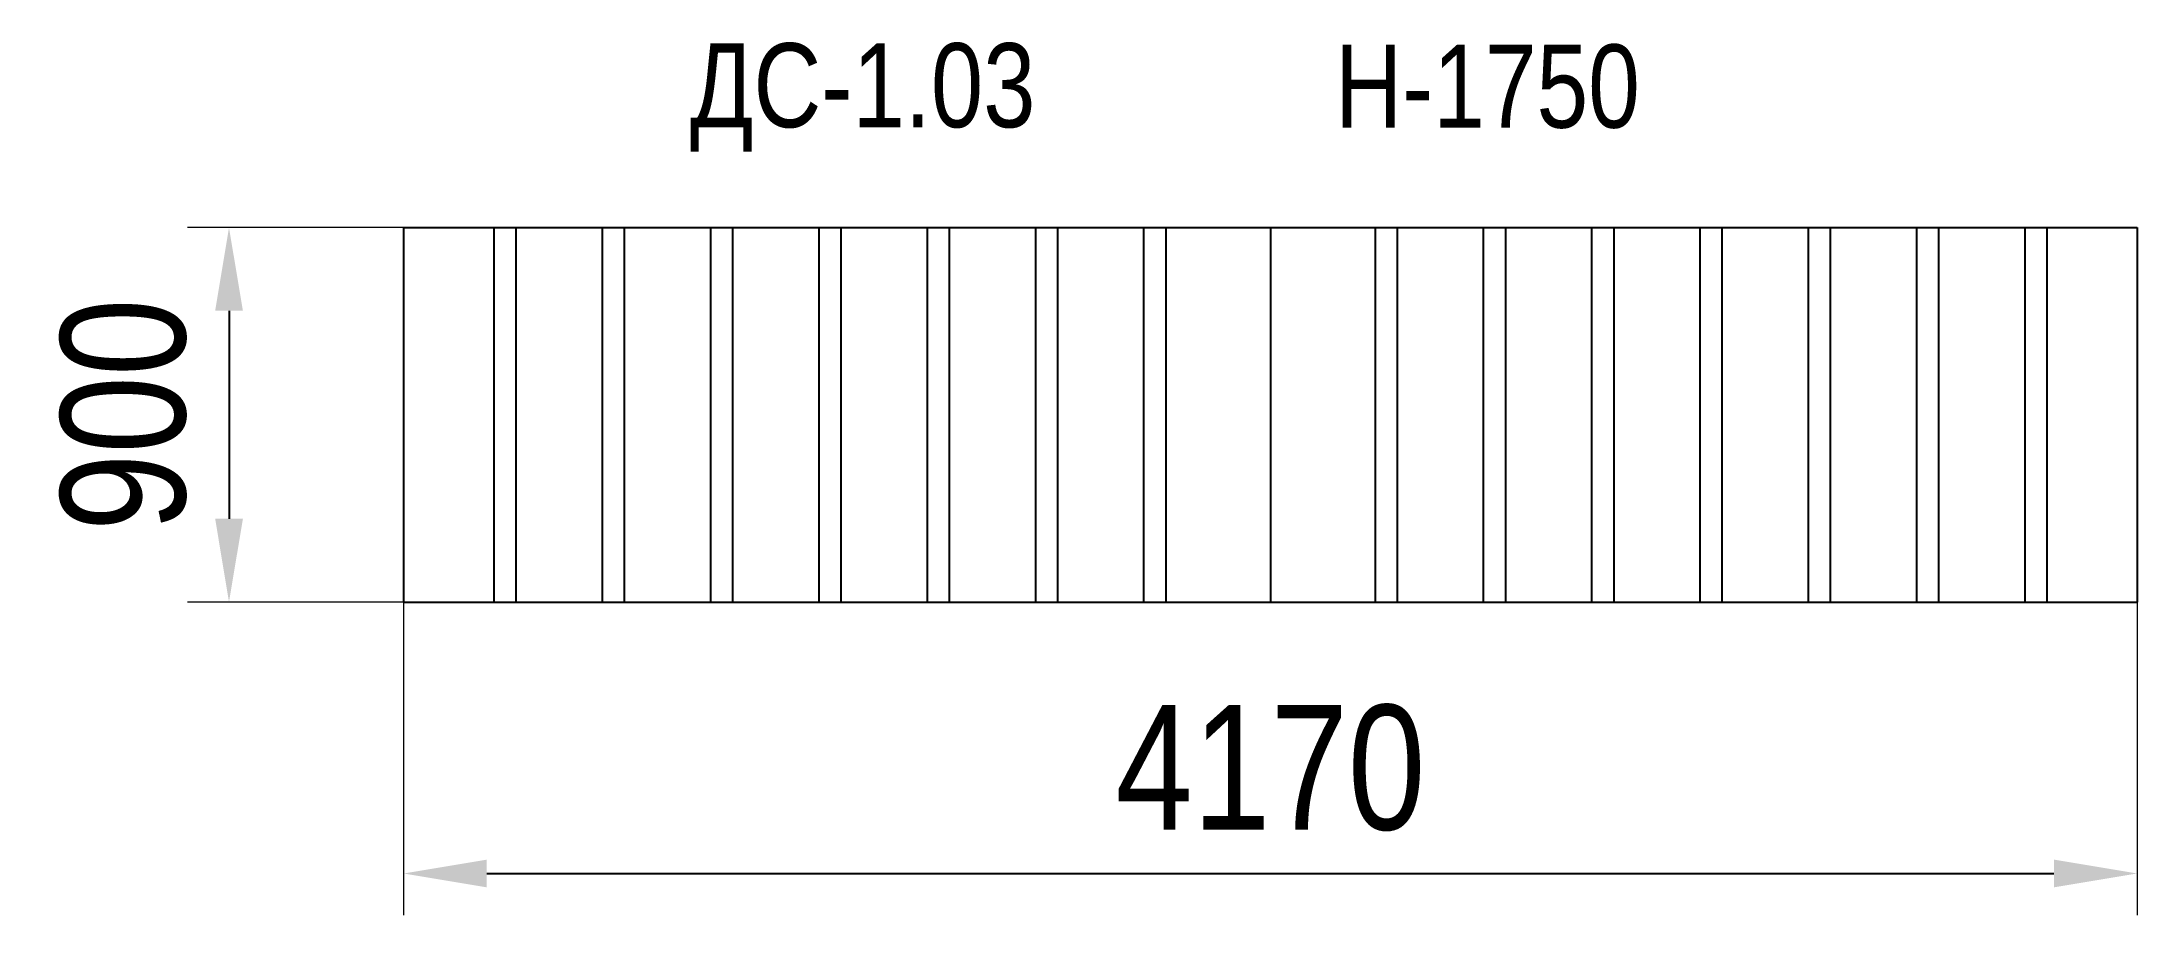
# Model space of a CAD drawing. Header units: millimetres. Extents: x -2731 to 2308, y -1134 to 965.
import ezdxf

# ---------------------------------------------------------------- set-up
doc = ezdxf.new("R2010")
doc.units = ezdxf.units.MM
for name, color, linetype in [('DIKOM_АРТИКУЛ', 7, 'Continuous'), ('DIKOM_ОБЪЕКТ', 7, 'Continuous'), ('DIKOM_РАЗМЕР_ОБЪЕКТА', 7, 'Continuous')]:
    doc.layers.add(name, color=color, linetype=linetype)
doc.styles.add('style1', font='arial.ttf', dxfattribs={"width": 0.8})
doc.dimstyles.new('1-50', dxfattribs={"dimtxt": 300, "dimasz": 200, "dimexe": 100, "dimexo": 0, "dimgap": 100, "dimtad": 1, "dimdec": 0, "dimtxsty": 'style1', "dimcen": 0, "dimclrd": 7, "dimclre": 7, "dimadec": 1, "dimazin": 2, "dimtfac": 1, "dimtdec": 0, "dimtmove": 0, "dimatfit": 3, "dimfxl": 0, "dimlwd": 25, "dimlwe": 18, "dimarcsym": 0})

# ---------------------------------------------------------------- blocks, each defined once
blk = doc.blocks.new('*D32')
at = {"layer": 'Defpoints', "color": 0, "transparency": 16777216}
for p in [(-1861, 518.5), (-2281, -381.5), (-1861, -381.5)]:
    blk.add_point(p, dxfattribs=at)
at = {"layer": 'DIKOM_РАЗМЕР_ОБЪЕКТА', "color": 7, "lineweight": 18, "transparency": 16777216}
for p, q in [((-1861, 518.5), (-2381, 518.5)), ((-1861, -381.5), (-2381, -381.5))]:
    blk.add_line(p, q, dxfattribs=at)
at = {"layer": 'DIKOM_РАЗМЕР_ОБЪЕКТА', "color": 7, "lineweight": 25, "transparency": 16777216}
blk.add_line((-2281, 318.5), (-2281, -181.5), dxfattribs=at)
at = {"layer": 'DIKOM_РАЗМЕР_ОБЪЕКТА', "color": 7, "transparency": 16777216}
for points in [[(-2314.3, 318.5), (-2247.6, 318.5), (-2281, 518.5)], [(-2314.3, -181.5), (-2247.6, -181.5), (-2281, -381.5)]]:
    blk.add_solid(points, dxfattribs=at)
at = {"layer": 'DIKOM_РАЗМЕР_ОБЪЕКТА', "color": 0, "transparency": 16777216, "insert": (-2534.2, 68.5), "char_height": 300, "attachment_point": 5, "rotation": 90, "style": 'style1'}
blk.add_mtext('900', dxfattribs=at)
blk = doc.blocks.new('*D33')
at = {"layer": 'Defpoints', "color": 0, "transparency": 16777216}
for p in [(-1861, -381.5), (2308.1, -381.5), (2308.1, -1034.1)]:
    blk.add_point(p, dxfattribs=at)
at = {"layer": 'DIKOM_РАЗМЕР_ОБЪЕКТА', "color": 7, "lineweight": 18, "transparency": 16777216}
for p, q in [((-1861, -381.5), (-1861, -1134.1)), ((2308.1, -381.5), (2308.1, -1134.1))]:
    blk.add_line(p, q, dxfattribs=at)
at = {"layer": 'DIKOM_РАЗМЕР_ОБЪЕКТА', "color": 7, "lineweight": 25, "transparency": 16777216}
blk.add_line((-1661, -1034.1), (2108.1, -1034.1), dxfattribs=at)
at = {"layer": 'DIKOM_РАЗМЕР_ОБЪЕКТА', "color": 7, "transparency": 16777216}
for points in [[(-1661, -1000.8), (-1661, -1067.4), (-1861, -1034.1)], [(2108.1, -1000.8), (2108.1, -1067.4), (2308.1, -1034.1)]]:
    blk.add_solid(points, dxfattribs=at)
at = {"layer": 'DIKOM_РАЗМЕР_ОБЪЕКТА', "color": 0, "transparency": 16777216, "insert": (223.5, -780.9), "char_height": 300, "attachment_point": 5, "style": 'style1'}
blk.add_mtext('4170', dxfattribs=at)

msp = doc.modelspace()

# ---------------------------------------------------------------- linework, layer by layer
at = {"layer": 'DIKOM_ОБЪЕКТ'}
for p, q in [((-1861, 518.5), (-1861, -381.5)), ((-1861, 518.5), (2308.1, 518.5)), ((-1644, 518.5), (-1644, -381.5)), ((-1590.9, 518.5), (-1590.9, -381.5)), ((-1383.5, 518.5), (-1383.5, -381.5)), ((-1330.4, 518.5), (-1330.4, -381.5)), ((-1123.1, 518.5), (-1123.1, -381.5)), ((-1070, 518.5), (-1070, -381.5)), ((-862.6, 518.5), (-862.6, -381.5)), ((-809.5, 518.5), (-809.5, -381.5)), ((-602.2, 518.5), (-602.2, -381.5)), ((-549, 518.5), (-549, -381.5)), ((-341.7, 518.5), (-341.7, -381.5)), ((-288.6, 518.5), (-288.6, -381.5)), ((-81.3, 518.5), (-81.3, -381.5)), ((-28.1, 518.5), (-28.1, -381.5)), ((223.5, 518.5), (223.5, -381.5)), ((475.2, 518.5), (475.2, -381.5)), ((528.3, 518.5), (528.3, -381.5)), ((735.6, 518.5), (735.6, -381.5)), ((788.8, 518.5), (788.8, -381.5)), ((996.1, 518.5), (996.1, -381.5)), ((1049.2, 518.5), (1049.2, -381.5)), ((1256.5, 518.5), (1256.5, -381.5)), ((1309.7, 518.5), (1309.7, -381.5)), ((1517, 518.5), (1517, -381.5)), ((1570.1, 518.5), (1570.1, -381.5)), ((1777.4, 518.5), (1777.4, -381.5)), ((1830.6, 518.5), (1830.6, -381.5)), ((2037.9, 518.5), (2037.9, -381.5)), ((2091, 518.5), (2091, -381.5)), ((2308.1, 518.5), (2308.1, -381.5)), ((-1861, -381.5), (2308.1, -381.5))]:
    msp.add_line(p, q, dxfattribs=at)

# ---------------------------------------------------------------- texts
at = {"layer": 'DIKOM_АРТИКУЛ', "insert": (-1172.7, 961.9), "char_height": 202.19, "width": 2732.336, "attachment_point": 1, "style": 'style1'}
msp.add_mtext('{\\fArial|b0|i0|c204|p34;ДС}-1.03', dxfattribs=at)
at = {"layer": 'DIKOM_РАЗМЕР_ОБЪЕКТА', "insert": (379.2, 958.7), "char_height": 200, "width": 3543.223, "attachment_point": 1, "style": 'style1'}
msp.add_mtext('H-1750', dxfattribs=at)

# ---------------------------------------------------------------- dimensions: what is measured, and where the dimension line sits
at = {"layer": 'DIKOM_РАЗМЕР_ОБЪЕКТА'}
dim = msp.add_linear_dim(base=(-2281, -381.5), p1=(-1861, 518.5), p2=(-1861, -381.5), angle=90, dimstyle='1-50', dxfattribs=at)
dim.commit()
dim.dimension.update_dxf_attribs({"geometry": '*D32', "text_midpoint": (-2281, 68.5), "dimtype": 160})
dim = msp.add_linear_dim(base=(2308.1, -1034.1), p1=(-1861, -381.5), p2=(2308.1, -381.5), angle=0, text='4170', dimstyle='1-50', dxfattribs=at)
dim.commit()
dim.dimension.update_dxf_attribs({"geometry": '*D33', "text_midpoint": (223.5, -1034.1), "dimtype": 161})

doc.saveas('drawing.dxf')
